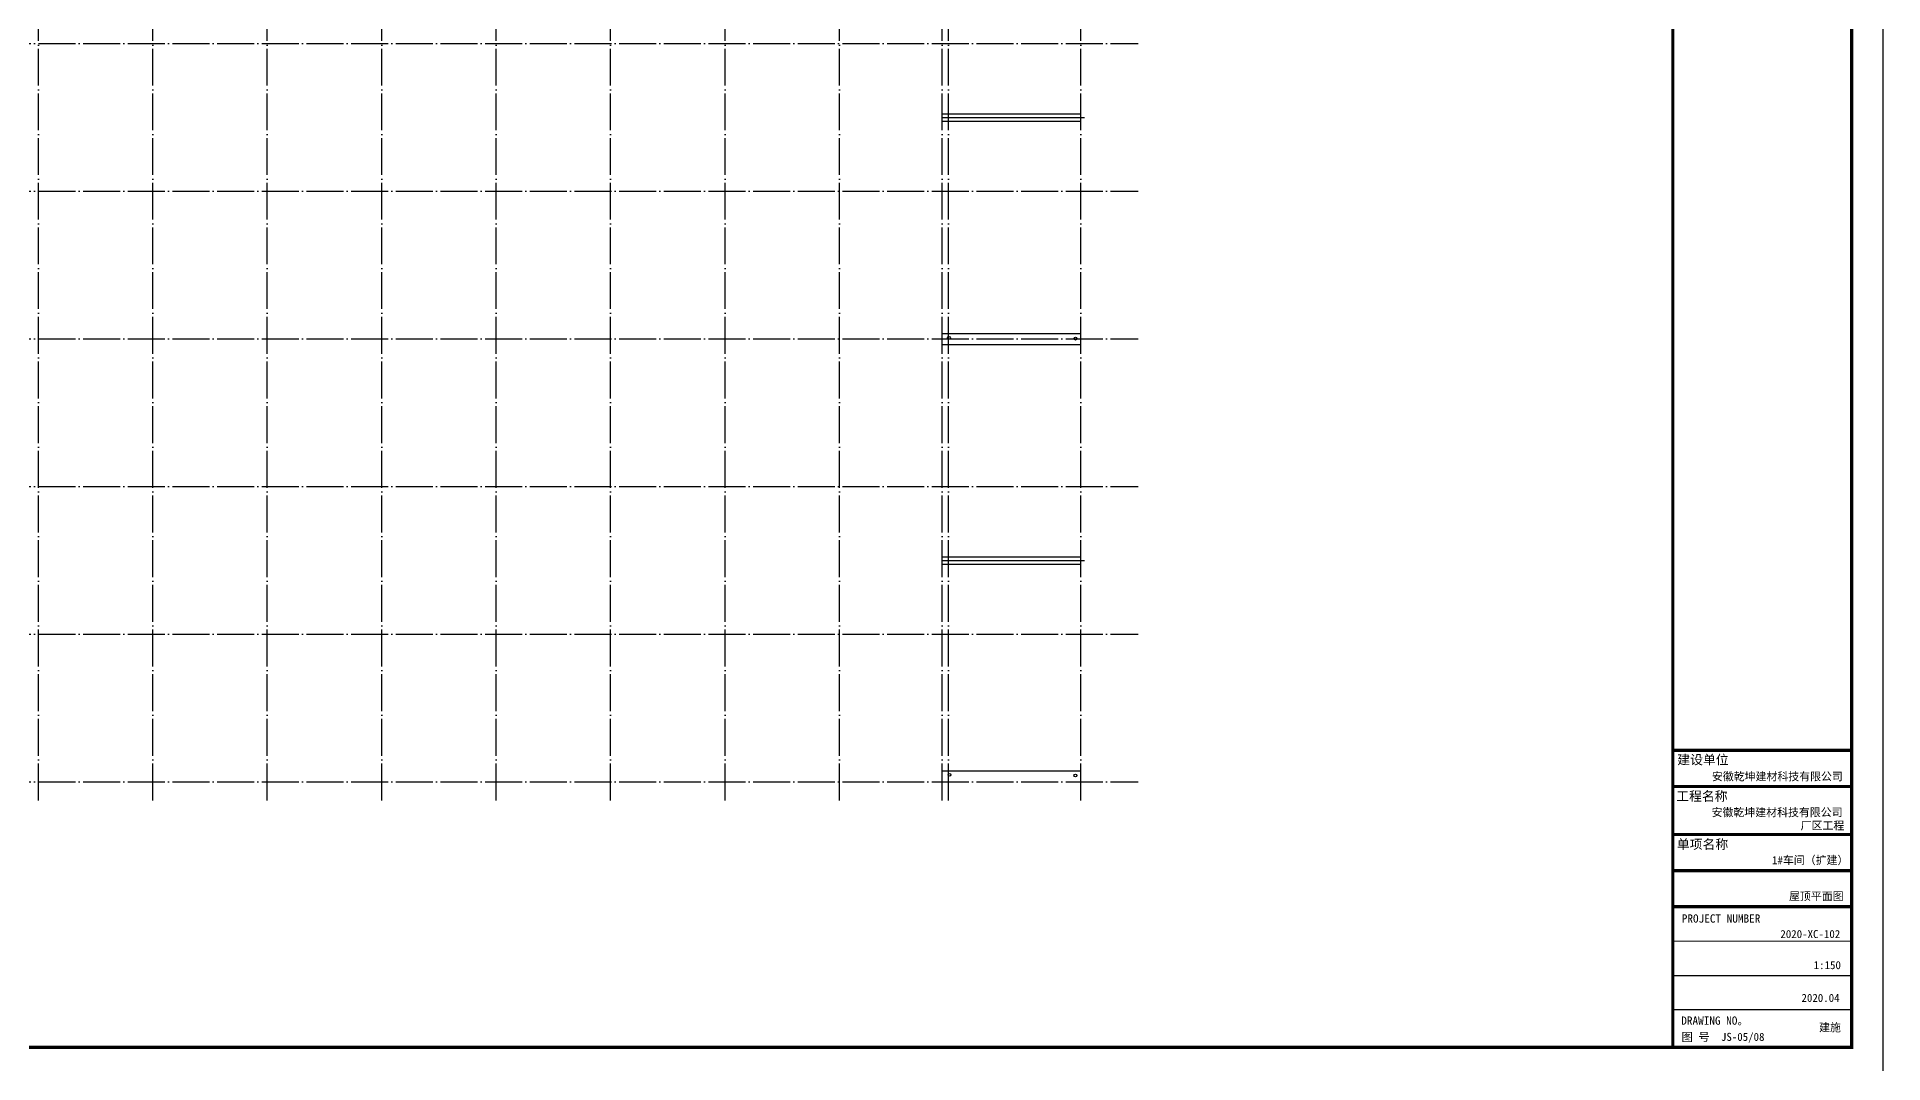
# Model space of a CAD drawing. Extents: x 4150464 to 4450492, y 75142 to 874437.
# Drawn here: x 4350393 to 4450418, y 341356 to 396949 of the extents above; entities that cross this region are included whole.
import ezdxf

# ---------------------------------------------------------------- set-up
doc = ezdxf.new("R2010")
doc.units = 0
doc.header["$LTSCALE"] = 1000
doc.header["$MEASUREMENT"] = 0
doc.linetypes.add('DOTE', pattern=[2.42, 2, -0.2, 0.02, -0.2])
for name, color, linetype in [('DOTE', 8, 'DOTE'), ('PUB_TEXT', 7, 'Continuous'), ('PUB_TITLE', 4, 'Continuous'), ('图框', 7, 'Continuous'), ('落水管', 2, 'Continuous')]:
    doc.layers.add(name, color=color, linetype=linetype)
doc.styles.add('黑体', font='simhei.ttf')

msp = doc.modelspace()

# ---------------------------------------------------------------- linework, layer by layer
at = {"color": 0}
for p, q in [((4399446, 392789), (4406946, 392789)), ((4399446, 392589), (4407146, 392589)), ((4399446, 392389), (4406946, 392389)), ((4399446, 380889), (4406946, 380889)), ((4399446, 380289), (4406946, 380289)), ((4399446, 368789), (4406946, 368789)), ((4399446, 368589), (4407146, 368589)), ((4399446, 368389), (4406946, 368389)), ((4399446, 356589), (4399446, 357189)), ((4399446, 357189), (4406946, 357189))]:
    msp.add_line(p, q, dxfattribs=at)
for p, q in [((4439028, 358298), (4448546, 358298)), ((4439028, 358298), (4448546, 358298)), ((4439028, 356343), (4448549, 356343)), ((4439028, 356343), (4448549, 356343)), ((4439028, 353737), (4448583, 353737)), ((4439028, 353737), (4448583, 353737)), ((4439028, 351782), (4448583, 351782)), ((4439028, 351782), (4448583, 351782))]:
    msp.add_line(p, q)
at = {"layer": 'DOTE'}
for p, q in [((4350476, 355589), (4350476, 466309)), ((4356676, 355589), (4356676, 466309)), ((4362876, 355589), (4362876, 466309)), ((4369076, 355589), (4369076, 466309)), ((4375276, 355589), (4375276, 466309)), ((4381476, 355589), (4381476, 466309)), ((4387676, 355589), (4387676, 466309)), ((4393876, 355589), (4393876, 466309)), ((4399776, 355589), (4399776, 466309)), ((4406946, 355589), (4406946, 466309))]:
    msp.add_line(p, q, dxfattribs=at)
at = {"layer": 'DOTE', "linetype": 'DOTE'}
for p, q in [((4399446, 355589), (4399446, 404589)), ((4268206, 396589), (4410055, 396589)), ((4268206, 388589), (4410055, 388589)), ((4268206, 380589), (4410055, 380589)), ((4268206, 372589), (4410055, 372589)), ((4268206, 364589), (4410055, 364589)), ((4268206, 356589), (4410055, 356589))]:
    msp.add_line(p, q, dxfattribs=at)
at = {"layer": 'PUB_TITLE'}
msp.add_lwpolyline([(4248288, 340512), (4450418, 340512), (4450418, 483482), (4248288, 483482)], close=True, dxfattribs=at)
msp.add_lwpolyline([(4248288, 340512), (4450418, 340512), (4450418, 483482), (4248288, 483482)], close=True, dxfattribs=at)
at = {"layer": 'PUB_TITLE', "const_width": 170}
msp.add_lwpolyline([(4252538, 342212), (4448718, 342212), (4448718, 481782), (4252538, 481782)], close=True, dxfattribs=at)
msp.add_lwpolyline([(4252538, 342212), (4448718, 342212), (4448718, 481782), (4252538, 481782)], close=True, dxfattribs=at)
at = {"layer": '图框', "color": 4}
msp.add_line((4439028, 481782), (4439028, 342212), dxfattribs=at)
msp.add_line((4439028, 481782), (4439028, 342212), dxfattribs=at)
at = {"layer": '图框', "color": 0}
for p, q in [((4439028, 358298), (4448681, 358298)), ((4439028, 358298), (4448681, 358298)), ((4439028, 349827), (4448718, 349827)), ((4439028, 349827), (4448718, 349827))]:
    msp.add_line(p, q, dxfattribs=at)
at = {"layer": '图框', "color": 4}
for points, const_width in [([(4439028, 481782), (4439028, 342212)], 168), ([(4439028, 481782), (4439028, 342212)], 168), ([(4439028, 358298), (4448681, 358298)], 169), ([(4439028, 358298), (4448681, 358298)], 169), ([(4439028, 356343), (4448684, 356343)], 169), ([(4439028, 356343), (4448684, 356343)], 169), ([(4439028, 353737), (4448718, 353737)], 169), ([(4439028, 353737), (4448718, 353737)], 169), ([(4439028, 351782), (4448718, 351782)], 169), ([(4439028, 351782), (4448718, 351782)], 169), ([(4439028, 349827), (4448718, 349827)], 169), ([(4439028, 349827), (4448718, 349827)], 169), ([(4439028, 347959), (4448718, 347959)], 68.6), ([(4439028, 347959), (4448718, 347959)], 68.6), ([(4439028, 346094), (4448718, 346094)], 68.6), ([(4439028, 346094), (4448718, 346094)], 68.6), ([(4439028, 344244), (4448718, 344244)], 68.6), ([(4439028, 344244), (4448718, 344244)], 68.6)]:
    msp.add_lwpolyline(points, dxfattribs=dict(at, const_width=const_width))
at = {"layer": '图框', "color": 4, "const_width": 168}
msp.add_lwpolyline([(4439028, 481782), (4448718, 481782), (4448718, 342212), (4439028, 342212)], close=True, dxfattribs=at)
msp.add_lwpolyline([(4439028, 481782), (4448718, 481782), (4448718, 342212), (4439028, 342212)], close=True, dxfattribs=at)
at = {"layer": '图框', "color": 0, "const_width": 68.6}
for points in [[(4439028, 358298), (4448681, 358298)], [(4439028, 358298), (4448681, 358298)], [(4439028, 349827), (4448718, 349827)], [(4439028, 349827), (4448718, 349827)]]:
    msp.add_lwpolyline(points, dxfattribs=at)
at = {"layer": '落水管'}
for centre in [(4399808, 380648), (4406659, 380604), (4399836, 356976), (4406656, 356933)]:
    msp.add_circle(centre, 75, dxfattribs=at)

# ---------------------------------------------------------------- texts
at = {"layer": 'PUB_TEXT', "style": '黑体'}
for s, p in [('安徽乾坤建材科技有限公司', (4441143, 356667)), ('安徽乾坤建材科技有限公司', (4441143, 356667)), ('安徽乾坤建材科技有限公司', (4441127, 354723)), ('安徽乾坤建材科技有限公司', (4441127, 354723)), ('厂区工程', (4445952, 354006)), ('厂区工程', (4445952, 354006)), ('1#车间（扩建）', (4444401, 352131)), ('1#车间（扩建）', (4444401, 352131)), ('屋顶平面图', (4445321, 350180)), ('2020-XC-102', (4444853, 348130)), ('2020-XC-102', (4444853, 348130)), ('1:150', (4446659, 346445)), ('1:150', (4446659, 346445)), ('2020.04', (4445997, 344670)), ('2020.04', (4445997, 344670)), ('建施', (4446952, 343070)), ('建施', (4446952, 343070)), ('JS-05/08', (4441633, 342559))]:
    msp.add_text(s, height=433.5, dxfattribs=at).set_placement(p)
at = {"layer": '图框', "color": 4, "style": '黑体'}
for s, height, p in [('建设单位', 510, (4439268, 357539)), ('建设单位', 510, (4439268, 357539)), ('工程名称', 510, (4439211, 355564)), ('工程名称', 510, (4439211, 355564)), ('单项名称', 510, (4439245, 352958)), ('单项名称', 510, (4439245, 352958)), ('DRAWING NO。', 447, (4439484, 343434)), ('DRAWING NO。', 447, (4439484, 343434)), ('图 号', 447, (4439499, 342542)), ('图 号', 447, (4439499, 342542))]:
    msp.add_text(s, height=height, dxfattribs=at).set_placement(p)
at = {"layer": '图框', "color": 0, "style": '黑体'}
msp.add_text('PROJECT NUMBER', height=447, dxfattribs=at).set_placement((4439511, 348965))
msp.add_text('PROJECT NUMBER', height=447, dxfattribs=at).set_placement((4439511, 348965))

doc.saveas('drawing.dxf')
